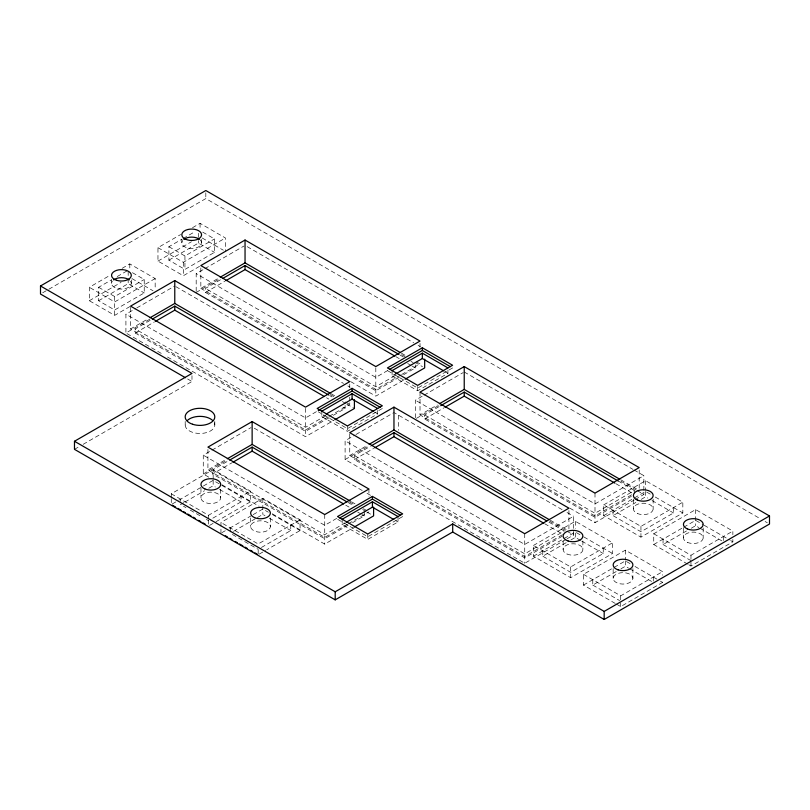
<?xml version="1.0" encoding="UTF-8"?>
<svg xmlns="http://www.w3.org/2000/svg" width="810" height="810" viewBox="0 0 810 810"><rect width="100%" height="100%" fill="white"/><g stroke="black" fill="none" stroke-linecap="round" stroke-linejoin="round"><path stroke-width="0.61" stroke-dasharray="4.05 3.04" d="M42.687 292.774L205.821 198.592L760.742 518.977M129.995 306.514L114.676 315.363L89.313 300.723L89.313 287.287L110.109 275.279M122.138 268.333L129.802 263.908L155.166 278.549L155.166 289.545M199.513 266.379L183.313 275.734L157.96 261.093L157.96 247.657L180.63 234.566M192.507 227.701L200.07 223.337L225.433 237.988L225.433 251.414M132.455 272.697L144.231 279.49L144.231 292.926L114.676 309.987L98.628 300.723L98.628 287.287L111.76 279.703M117.227 276.544L128.172 270.226M202.723 232.126L214.498 238.93L214.498 252.356L184.943 269.416L168.895 260.152L168.895 246.716L182.027 239.132M183.121 238.504L195.159 231.549M89.313 300.723L121.044 282.396M157.96 261.093L191.433 241.765M98.628 300.723L128.172 283.662L144.231 292.926M168.895 260.152L198.44 243.091L214.498 252.356M98.628 287.287L114.676 296.551L144.231 279.49M168.895 246.716L184.943 255.98L214.498 238.93M155.166 278.549L114.676 301.927L89.313 287.287M157.96 247.657L183.313 262.298L225.433 237.988M196.182 291.175L196.182 273.658L203.786 269.264M204.869 268.636L243.962 246.037M149.799 319.211L125.914 333.001L125.914 314.189L135.685 308.559M136.779 307.932L174.778 286.021M130.572 307.334L130.572 328.971L147.825 319.008M200.84 267.968L200.84 288.4L219.166 277.82M196.182 292.43L220.077 278.64M329.062 417.757L305.542 431.335L135.219 333.001L135.219 328.971L151.257 319.707M399.33 377.187L375.81 390.764L205.487 292.43L205.487 288.4L221.525 279.146M135.219 333.001L154.467 321.894M205.487 292.43L224.734 281.323M74.48 449.337L78.833 446.826M83.187 444.305L191.98 381.5L191.98 375.729M208.737 477.141L203.269 473.982L203.269 455.169L210.873 450.785M211.957 450.158L251.049 427.589M207.927 449.509L207.927 469.952L226.253 459.361M203.269 473.982L227.154 460.181M171.274 497.38L171.274 493.796L228.612 460.688M316.396 411.672L305.542 417.94L125.914 314.189M387.757 370.474L375.81 377.369L196.182 273.658M345.414 522.754L324.729 534.701L212.574 469.952L212.574 473.982L231.822 462.864M321.833 411.186L321.833 416.563L323.99 415.317M392.101 370.615L392.101 375.992L394.257 374.746M172.348 503.921L177.724 500.823M178.797 500.205L202.419 486.567M203.381 486.01L213.162 480.37L250.391 501.856L250.391 491.113L213.162 469.618L213.162 479.176M325.853 415.57L305.542 427.305L135.219 328.971M395.057 375.627L375.81 386.734L205.487 288.4M328.182 416.917L305.542 429.988L130.572 328.971M329.265 416.289L349.748 404.463L349.748 402.064M400.606 375.101L375.81 389.418L200.84 288.4M401.689 374.483L420.015 363.892L414.548 360.744M333.335 415.287L345.1 408.493L345.1 405.476M403.603 374.716L415.368 367.922L415.368 364.905M183.84 502.666L180.579 504.549L185.956 507.647M184.923 502.038L204.474 490.759M208.818 488.248L213.162 485.737L215.308 486.982M167.538 357.028L305.542 436.701L333.771 420.41M350.619 381.591L375.81 396.141L404.038 379.839M382.33 408.493L347.419 428.642L318.259 411.804M452.598 367.922L417.697 388.081L387.443 370.615M321.833 416.563L347.419 431.345L377.673 413.88L377.673 409.576M392.101 375.992L417.697 390.774L447.94 373.309L447.94 370.079M171.274 493.796L208.504 515.292L250.391 491.113M565.987 539.43L524.728 563.254L345.1 459.543L345.1 440.772L354.871 435.132M355.954 434.504L393.964 412.563L562.646 509.956M415.368 417.727L415.368 400.211L422.962 395.817M424.055 395.189L463.138 372.62M212.848 518.157L241.076 501.856L241.076 496.489M209.577 525.417L214.944 522.318M216.017 521.701L250.391 501.856M220.948 533.223L220.948 522.48L262.835 498.302L300.065 519.797L300.065 530.54L266.774 549.757M349.748 433.876L349.748 455.514L367.001 445.551M420.015 392.111L420.015 414.943L437.268 404.98M345.1 459.543L368.985 445.753M416.451 418.345L439.253 405.182M562.14 536.271L524.728 557.877L354.405 459.543L354.405 455.514L370.443 446.259M631.344 496.317L594.996 517.307L424.673 418.972L424.673 414.943L439.638 406.306M222.031 532.605L225.251 530.742M229.544 528.262L252.092 515.251M253.165 514.623L262.835 509.044L268.312 512.203M354.405 459.543L373.643 448.436M424.673 418.972L443.921 407.865M233.513 531.35L256.325 518.177M257.408 517.549L262.835 514.421L264.981 515.656M300.065 519.797L258.177 543.976L220.948 522.48M261.438 547.469L290.76 530.54L290.76 525.163M259.251 554.101L265.7 550.385M336.666 518.4L324.729 525.295L203.269 455.169M347.368 524.313L324.729 537.384L207.927 469.952M348.452 523.685L368.935 511.859M348.249 525.143L324.729 538.731L212.574 473.982M352.522 522.683L364.277 515.889L364.277 511.859M272.2 513.773L324.729 544.097L352.957 527.796M402.671 516.557L367.77 536.716L337.527 519.25M342.174 519.25L342.174 524.627L367.77 539.409L398.024 521.944L398.024 516.557M567.071 538.802L573.581 535.035L573.581 516.274L524.728 544.442L345.1 440.772M633.997 469.972L643.859 475.662L594.996 503.911L415.368 400.211M533.446 545.454L575.333 521.275L612.562 542.771L612.562 553.513L570.675 577.702L533.446 556.207L533.446 545.454L570.675 566.949L612.562 542.771M603.713 504.893L645.6 480.705L682.83 502.2L682.83 512.953L640.943 537.131L603.713 515.636L603.713 504.893L640.943 526.378L682.83 502.2M634.544 493.462L634.544 490.445L594.996 513.277L424.673 414.943M562.464 534.742L524.728 556.531L349.748 455.514M631.648 494.799L594.996 515.96L420.015 414.943M533.446 556.207L575.333 532.028M603.713 515.636L645.6 491.457L651.078 494.616M569.805 508.133L594.996 522.683L634.078 500.114M635.172 499.486L643.859 494.475L643.859 475.662M542.761 550.83L542.761 556.207L566.646 542.417M570.989 539.905L575.333 537.394L580.699 540.503M613.028 510.259L613.028 515.636L635.83 502.473M641.257 499.335L645.6 496.834L647.747 498.069M603.247 548.147L603.247 553.513L570.675 572.326L542.761 556.207M673.525 507.576L673.525 512.953L640.943 531.755L613.028 515.636M615.225 603.42L583.473 585.083L583.473 574.341L625.361 550.162L662.58 571.658L662.58 575.232M687.69 564.114L653.741 544.522L653.741 533.77L695.628 509.591L732.858 531.087L732.858 534.671M583.473 585.083L625.361 560.905L630.828 564.064M653.741 544.522L682.739 527.776M683.68 527.229L695.628 520.334L703.293 524.758M592.778 579.717L592.778 585.083L616.673 571.293M621.017 568.792L625.361 566.281L628.58 568.144M663.046 539.146L663.046 544.522L686.941 530.722M691.284 528.221L695.628 525.71L698.848 527.573M583.473 574.341L620.703 595.836L662.58 571.658M653.741 533.77L690.971 555.265L732.858 531.087M616.319 604.047L620.703 606.579L662.58 582.4L662.58 580.011M688.783 564.742L690.971 566.008L732.858 541.829L732.858 539.44M765.126 521.508L767.313 522.764M247.232 246.675L413.718 342.832M418.102 345.364L420.289 346.629M464.231 371.992L632.904 469.344M444.741 371.456L447.94 373.309M655.26 497.036L682.83 512.953M704.214 525.295L729.567 539.936M730.66 540.564L732.858 541.829M202.186 237.998L223.317 250.199M401.426 353.16L405.8 355.691M620.612 479.702L637.014 489.179M401.669 354.648L404.959 356.542M414.811 362.232L422.486 366.667M620.855 481.191L636.184 490.04M637.288 490.678L643.859 494.475M400.079 355.074L403.36 356.967M410.994 361.371L413.181 362.637M618.172 480.988L634.544 490.445M652.04 500.55L673.525 512.953M699.921 528.191L722.469 541.212M395.715 356.582L400.079 359.103M407.724 363.518L410.994 365.401M412.087 366.039L415.368 367.922M615.985 483.752L632.367 493.209M663.046 544.522L690.971 560.641M175.871 286.659L343.45 383.403M347.834 385.935L350.021 387.2M567.02 512.487L573.581 516.274M374.473 412.027L377.673 413.88M576.406 532.646L582.997 536.453M583.919 536.979L612.562 553.513M635.02 566.484L659.299 580.507M660.393 581.135L662.58 582.4M131.919 278.569L153.049 290.77M331.158 393.731L335.532 396.262M345.374 401.942L349.748 404.463M550.344 520.273L566.747 529.75M330.308 394.581L334.692 397.113M342.357 401.537L345.637 403.441M346.741 404.068L354.405 408.493M549.524 521.144L565.927 530.621M567.02 531.249L573.581 535.035M329.812 395.644L331.999 396.9M548.998 522.187L564.276 531.006L524.728 553.848L354.405 455.514M581.772 541.12L603.247 553.513M629.654 568.762L652.202 581.783M326.541 397.781L328.718 399.036M342.913 407.238L345.1 408.493M544.624 523.695L562.099 533.78M592.778 585.083L619.63 600.585M127.008 333.629L163.154 354.496M187.626 378.979L191.98 381.5M254.32 428.227L362.647 490.769M367.021 493.29L372.499 496.449M395.887 520.708L398.024 521.944M351.469 501.775L355.833 504.296M363.477 508.71L366.748 510.604M349.515 501.987L353.889 504.519M362.647 509.571L365.928 511.464M367.021 512.102L371.405 514.623M347.946 502.433L353.393 505.572M345.769 505.207L349.039 507.09M357.747 512.122L361.017 514.006M362.1 514.633L364.277 515.889M221.869 484.714L259.078 506.199M272.504 514.623L300.065 530.54M219.601 489.463L241.076 501.856M269.274 518.137L290.76 530.54M190.249 510.128L200.991 516.324M206.358 519.423L208.504 520.668M232.409 534.468L258.177 549.342M723.543 536.453L723.543 541.829M703.171 528.029L703.171 537.799M695.628 509.591L695.628 525.71M690.971 555.265L690.971 566.008M683.427 528.029L683.427 537.799M653.275 577.024L653.275 581.327M653.144 499.142L653.144 508.923M645.6 480.705L645.6 490.263M645.6 491.457L645.6 496.834M640.943 526.378L640.943 537.131M639.201 470.002L639.201 489.24M633.4 499.142L633.4 508.923M632.904 568.59L632.904 578.37A9.872 5.7 0 0 1 618.091 583.301A9.872 5.7 0 0 1 618.091 573.429A9.872 5.7 0 0 1 632.904 578.37M625.361 550.162L625.361 559.71M625.361 560.905L625.361 566.281M620.703 595.836L620.703 601.8M620.703 602.994L620.703 606.579M613.16 568.59L613.16 578.37M594.996 493.128L594.996 522.683M582.876 540.938L582.876 549.484M575.333 521.275L575.333 528.444M575.333 533.101L575.333 537.394M570.675 566.949L570.675 577.702M568.934 510.573L568.934 529.811M563.132 540.938L563.132 549.484M524.728 533.699L524.728 563.254M420.015 343.46L420.015 347.065M417.697 386.461L417.697 390.774M398.611 415.257L398.611 430.262M375.81 367.781L375.81 396.141M368.935 489.027L368.935 496.236M367.77 534.023L367.77 539.409M349.748 384.031L349.748 387.636M349.748 397.254L349.748 400.859M347.419 425.959L347.419 431.345M324.729 514.542L324.729 544.097M305.542 408.351L305.542 436.701M270.378 517.954L270.378 526.51A9.872 5.7 0 0 1 255.575 531.441A9.872 5.7 0 0 1 255.575 521.569A9.872 5.7 0 0 1 270.378 526.51M262.835 498.302L262.835 514.421M258.177 549.939L258.177 554.718M250.634 517.954L250.634 526.51M230.263 527.857L230.263 532.15M220.705 489.28L220.705 497.826A9.872 5.7 0 0 1 205.892 502.767A9.872 5.7 0 0 1 205.892 492.895A9.872 5.7 0 0 1 220.705 497.826M214.802 421.463L214.802 424.916M213.162 480.37L213.162 485.737M208.504 515.292L208.504 518.876M208.504 520.071L208.504 526.044M205.821 192.831L205.821 198.592M201.569 239.355L201.569 242.808M200.961 488.055L200.961 497.826M200.07 223.337L200.07 229.453M198.44 233.32L198.44 239.426M198.44 240.651L198.44 243.091M185.196 421.463L185.196 424.916M184.943 255.98L184.943 269.416M183.313 262.298L183.313 275.734M181.825 239.355L181.825 242.808M180.579 499.173L180.579 501.319M171.274 498.575L171.274 504.549M131.301 279.936L131.301 283.389M129.802 263.908L129.802 270.014M128.172 271.441L128.172 277.557M128.172 278.772L128.172 283.662M114.676 296.551L114.676 315.363M111.557 279.936L111.557 283.389M130.542 281.212A9.872 5.7 0 0 1 121.429 289.089A9.872 5.7 0 0 1 112.306 281.212M214.306 422.709A14.803 8.545 0 0 1 199.999 433.471A14.803 8.545 0 0 1 185.692 422.709M200.242 239.962A9.872 5.7 0 0 1 192.334 248.498A9.872 5.7 0 0 1 182.574 240.631M566.99 554.01A9.872 5.7 0 0 0 582.795 550.233A9.872 5.7 0 0 0 569.228 544.219A9.872 5.7 0 0 0 566.99 554.01M687.285 542.325A9.872 5.7 0 0 0 703.09 538.549A9.872 5.7 0 0 0 689.523 532.534A9.872 5.7 0 0 0 687.285 542.325M637.267 513.439A9.872 5.7 0 0 0 653.062 509.662A9.872 5.7 0 0 0 639.495 503.658A9.872 5.7 0 0 0 637.267 513.439"/><path stroke-width="1.21" d="M40.5 285.97L205.821 190.522L769.5 515.96L769.5 524.029L604.179 619.478L452.699 532.018L335.198 599.856L74.48 449.337L74.48 441.268L191.98 373.43L40.5 285.97L40.5 294.04L185.45 377.723M174.778 280.604L130.572 306.129L305.542 407.157L349.748 381.632L174.778 280.604L174.778 303.446L330.065 393.103M245.045 240.043L200.84 265.558L375.81 366.586L420.015 341.061L245.045 240.043L245.045 262.875L400.332 352.532M149.982 317.763L174.778 303.446M220.249 277.192L245.045 262.875M152.331 319.089L174.778 306.129L328.718 395.007M222.598 278.529L245.045 265.558L398.986 354.446M155.53 321.276L174.778 310.159L324.354 396.515M225.808 280.705L245.045 269.598L394.622 355.954M252.133 421.585L207.927 447.11L324.729 514.542L368.935 489.027L252.133 421.585L252.133 444.427L350.376 501.147M227.327 458.743L252.133 444.427M352.077 388.344L317.176 408.493L347.419 425.959L382.33 405.81L352.077 388.344L352.077 391.027L318.269 410.548M422.344 347.774L387.443 367.922L417.697 385.388L452.598 365.239L422.344 347.774L422.344 350.467L389.63 369.35M229.686 460.07L252.133 447.11L346.862 501.805M232.885 462.247L252.133 451.14L343.592 503.942M321.833 411.186L352.077 393.721L377.673 408.493M392.101 370.615L422.344 353.15L447.94 367.922M326.147 414.072L352.077 399.097L373.41 411.409M395.341 374.119L422.344 358.526L443.677 370.848M334.864 419.783L354.405 408.493L354.405 399.735M405.132 379.212L424.673 367.922L424.673 359.164M393.964 407.157L349.748 432.672L524.728 533.699L568.934 508.174L393.964 407.157L393.964 429.988L549.251 519.645M464.231 366.586L420.015 392.111L594.996 493.128L639.201 467.603L464.231 366.586L464.231 389.418L619.518 479.075M369.158 444.305L393.964 429.988M439.425 403.734L464.231 389.418M371.507 445.642L393.964 432.672L546.811 520.921M440.711 405.688L464.231 392.111L618.172 480.988M374.716 447.819L393.964 436.701L543.53 523.068M444.984 407.248L464.231 396.141L614.891 483.125M372.428 496.408L337.527 516.557L367.77 534.023L402.671 513.874L372.428 496.408L372.428 499.102L339.704 517.985M342.174 519.25L372.428 501.785L398.024 516.557M346.498 522.136L372.428 507.161L393.751 519.483M354.041 527.178L373.592 515.889L373.592 507.111M74.48 441.268L335.198 591.786L452.699 523.948L604.179 611.408L769.5 515.96M422.344 350.467L450.431 366.677M352.077 391.027L380.163 407.248M372.428 499.102L400.515 515.312M172.368 505.177L175.659 507.07M177.846 508.336L181.126 510.239M183.323 511.505L185.51 512.76M187.697 514.026L190.988 515.929M193.175 517.185L195.362 518.451M198.652 520.354L200.84 521.61M203.026 522.875L205.224 524.141M225.332 535.754L227.519 537.02M229.716 538.285L231.903 539.551M235.183 541.444L237.381 542.71M239.568 543.976L242.848 545.869M245.045 547.135L247.232 548.4M250.513 550.294L252.71 551.559M254.897 552.825L257.084 554.091M604.179 611.408L604.179 619.478M464.231 392.111L464.231 396.141M452.699 523.948L452.699 532.018M422.344 353.15L422.344 358.526M393.964 432.672L393.964 436.701M372.428 501.785L372.428 507.161M352.077 393.721L352.077 399.097M335.198 591.786L335.198 599.856M252.133 447.11L252.133 451.14M245.045 265.558L245.045 269.598M174.778 306.129L174.778 310.159M187.171 420.643A14.803 8.545 0 0 1 212.827 420.643M113.592 279.916A9.872 5.7 0 0 1 129.256 279.916M183.86 239.345A9.872 5.7 0 0 1 199.523 239.345M192.598 424.258A14.803 8.545 0 0 0 214.802 416.846A14.803 8.545 0 0 0 192.598 409.445A14.803 8.545 0 0 0 192.598 424.258M204.819 488.906A9.872 5.7 0 0 0 220.614 485.129A9.872 5.7 0 0 0 207.056 479.125A9.872 5.7 0 0 0 204.819 488.906M254.502 517.59A9.872 5.7 0 0 0 270.297 513.813A9.872 5.7 0 0 0 256.729 507.799A9.872 5.7 0 0 0 254.502 517.59M116.488 280.27A9.872 5.7 0 0 0 131.301 275.329A9.872 5.7 0 0 0 116.488 270.398A9.872 5.7 0 0 0 116.488 280.27M185.682 239.284A9.872 5.7 0 0 0 201.477 235.507A9.872 5.7 0 0 0 187.92 229.493A9.872 5.7 0 0 0 185.682 239.284M568.073 540.979A9.872 5.7 0 0 0 582.876 536.048A9.872 5.7 0 0 0 568.073 531.107A9.872 5.7 0 0 0 568.073 540.979M618.091 569.865A9.872 5.7 0 0 0 632.904 564.924A9.872 5.7 0 0 0 618.091 559.994A9.872 5.7 0 0 0 618.091 569.865M687.285 528.879A9.872 5.7 0 0 0 703.09 525.103A9.872 5.7 0 0 0 689.523 519.099A9.872 5.7 0 0 0 687.285 528.879M637.267 500.003A9.872 5.7 0 0 0 653.062 496.216A9.872 5.7 0 0 0 639.495 490.212A9.872 5.7 0 0 0 637.267 500.003"/></g></svg>
